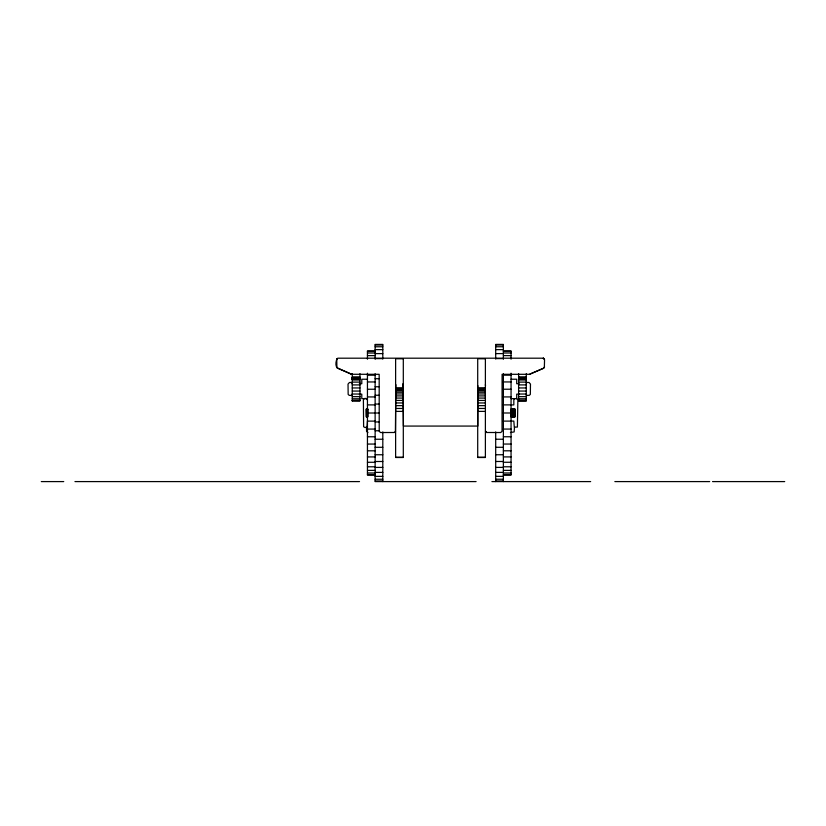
<?xml version="1.0" encoding="UTF-8"?>
<svg xmlns="http://www.w3.org/2000/svg" width="826" height="826" viewBox="0 0 826 826"><rect width="100%" height="100%" fill="white"/><g stroke="black" fill="none" stroke-linecap="round" stroke-linejoin="round"><path stroke-width="1.24" d="M544.551 366.785L544.231 367.539M395.881 384.648L395.406 431.74M336.771 359.341L336.894 367.539M544.355 367.25L544.551 359.764L543.787 358.474M336.709 359.145L337.349 358.474M395.53 431.74L394.983 432.204M337.184 358.618C335.738 361.148 335.026 366.403 337.689 368.272L351.68 374.281L379.175 374.312L379.227 431.348L380.579 432.535L394.549 432.494M395.417 431.915L394.415 432.494M543.849 368.117L529.476 374.302L502.094 374.312L502.043 431.348L500.69 432.535L486.586 432.494M514.825 398.566L513.834 399.846L513.824 404.905L511.253 404.905M543.715 368.2L529.714 374.209M337.782 358.195L543.353 358.195M375.128 345.01L382.81 345.01M495.693 345L503.375 345M375.128 346.765L382.81 346.765M495.693 346.755L503.375 346.755M375.128 349.646L382.81 349.646M495.693 349.635L503.375 349.635M375.128 350.895L367.446 350.895L367.446 359.217M503.375 350.885L511.057 350.885L511.057 359.207M367.446 351.432L375.128 351.432M503.375 351.422L511.057 351.422M503.375 353.001L511.057 353.001M367.446 353.012L375.128 353.012M375.128 353.611L382.81 353.611M495.693 353.6L503.375 353.6M367.446 355.624L375.128 355.624M503.375 355.614L511.057 355.614M375.128 358.598L382.81 358.598M495.693 358.587L503.375 358.587M367.446 375.2L375.128 375.2M503.375 375.19L511.057 375.19M352.268 377.121L359.96 377.121M518.604 377.11L526.286 377.11M352.268 377.368L359.96 377.368M518.604 377.368L526.286 377.368M518.604 377.616L526.286 377.616M352.268 377.616L359.96 377.616M352.268 377.864L359.96 377.864M518.604 377.854L526.286 377.854M352.268 378.101L359.96 378.101M518.604 378.091L526.286 378.091M352.268 378.329L359.96 378.329M518.604 378.329L526.286 378.329M352.268 378.556L359.96 378.556M518.604 378.556L526.286 378.556M352.268 378.773L359.96 378.773M375.128 378.711L378.969 378.711M518.604 378.773L526.286 378.773M518.604 378.989L526.286 378.989M352.268 378.989L359.96 378.989M352.268 379.196L359.96 379.196M367.446 379.237L361.788 379.237L361.788 383.739L359.362 383.739M511.057 379.227L516.715 379.227L516.715 383.729L519.141 383.729M518.604 379.186L526.286 379.186M352.268 379.392L359.96 379.392M518.604 379.392L526.286 379.392M352.268 379.588L359.96 379.588M518.604 379.578L526.286 379.578M352.268 379.764L359.96 379.764M518.604 379.764L526.286 379.764M367.446 381.953L375.128 381.953M503.375 381.942L511.057 381.942M352.268 382.108L359.96 382.108M518.604 382.108L526.286 382.108M352.268 384.906L359.96 384.906M518.604 384.895L526.286 384.895M375.128 386.764L378.969 386.764M395.623 387.838L403.305 387.838M477.707 387.838L485.389 387.838M352.268 387.952L359.96 387.952M518.604 387.952L526.286 387.952M395.623 388.54L403.305 388.54M477.707 388.54L485.389 388.54M367.446 389.242L375.128 389.242M503.375 389.222L511.057 389.222M395.623 389.511L403.305 389.511M477.707 389.511L485.389 389.511M395.623 390.75L403.305 390.75M477.707 390.75L485.389 390.75M352.268 391.059L359.96 391.059M518.604 391.059L526.286 391.059M395.623 392.236L403.305 392.236M477.707 392.236L485.389 392.236M395.623 393.961L403.305 393.961M477.707 393.961L485.389 393.961M352.268 394.033L359.96 394.033M518.604 394.023L526.286 394.023M359.362 394.147L361.788 394.147L361.788 398.648L367.446 398.648M519.141 394.136L516.715 394.136L516.715 398.638L511.057 398.638M375.128 395.251L378.969 395.251M395.623 395.912L403.305 395.912M477.707 395.912L485.389 395.912M352.268 396.656L359.96 396.656M518.604 396.656L526.286 396.656M367.446 396.934L375.128 396.934M503.375 396.924L511.057 396.924M395.623 398.07L403.305 398.07M477.707 398.07L485.389 398.07M352.268 398.772L359.96 398.772M518.604 398.762L526.286 398.762M352.268 400.321L359.96 400.228M518.604 400.218L526.286 400.218M395.623 400.424L403.305 400.424M477.707 400.424L485.389 400.424M352.268 400.693L359.96 400.693M526.286 400.693L518.604 400.847L526.286 400.992L526.286 373.662M352.268 400.847L359.96 400.94L359.96 373.672M395.623 402.954L403.305 402.954M477.707 402.954L485.389 402.954M375.128 404.059L378.969 404.059M367.446 404.895L375.128 404.895M503.375 404.885L511.057 404.885M395.623 405.638L403.305 405.638M477.707 405.638L485.389 405.638M395.623 408.457L403.305 408.457M477.707 408.457L485.389 408.457M511.005 409.149L515.032 409.149L515.032 416.841L511.005 416.841M395.623 411.389L403.305 411.389M477.707 411.389L485.389 411.389M367.446 413.01L378.969 413.01M503.375 412.99L511.057 412.99M375.128 421.115L367.446 421.115L367.105 426.918L365.02 427.548L363.616 426.743L363.399 400.052C363.388 397.822 367.456 397.822 367.446 400.052M503.375 421.105L511.057 421.105M511.294 421.084L513.824 421.084L514.299 427.073L517.396 427.073L517.861 400.052L516.663 398.493M375.128 421.952L378.969 421.952M367.446 429.076L375.128 429.076M503.375 429.066L511.057 429.066M375.128 430.759L378.969 430.759M510.416 432.545L514.164 431.915L514.495 427.104M367.446 436.778L375.128 436.778M503.375 436.758L511.057 436.758M375.128 439.246L382.81 439.246M495.693 439.236L503.375 439.236M367.446 444.058L375.128 444.058M503.375 444.047L511.057 444.047M375.128 447.3L382.81 447.3M495.693 447.289L503.375 447.289M367.446 450.81L375.128 450.81M503.375 450.8L511.057 450.8M375.128 454.754L382.81 454.754M495.693 454.744L503.375 454.744M367.446 456.923L375.128 456.923M503.375 456.912L511.057 456.912M395.623 457.253L403.305 457.253M477.707 457.253L485.389 457.253M375.128 461.497L382.81 461.497M495.693 461.486L503.375 461.486M503.375 462.271L511.057 462.271M367.446 462.281L375.128 462.281M367.446 466.793L375.128 466.793M503.375 466.783L511.057 466.783M375.128 467.413L382.81 467.413M495.693 467.402L503.375 467.402M367.446 470.386L375.128 470.386M503.375 470.376L511.057 470.376M375.128 472.4L382.81 472.4M495.693 472.389L503.375 472.389M367.446 472.999L375.128 472.999M503.375 472.988L511.057 472.988M367.446 474.578L375.128 474.578M503.375 474.568L511.057 474.568M375.128 475.115L367.446 475.115L367.446 373.218M503.375 475.105L511.057 475.105L511.057 373.207M375.128 476.365L382.81 476.365M495.693 476.354L503.375 476.354M375.128 479.245L382.81 479.245M495.693 479.235L503.375 479.235M375.128 481L382.81 481M495.693 480.99L503.375 480.99M41.3 481.589L63.736 481.589M74.959 481.589L359.516 481.589M476.096 481.589L375.128 481.589L375.128 373.744M491.914 481.589L590.652 481.589M614.854 481.589L709.679 481.589M712.549 481.589L784.7 481.589M367.911 432.535L366.558 431.348L366.507 427.104M351.442 374.261L352.01 374.312L351.339 374.219M543.219 358.195L543.745 358.36M486.71 432.494L486.194 432.328M351.422 374.209L336.843 367.673M543.425 358.267L544.334 358.949M486.153 432.204L485.512 431.544M485.987 432.07L485.512 430.924M402.912 383.718L403.429 426.071L477.831 426.071L477.831 385.639M544.303 359.145L544.427 359.764M485.389 384.648L485.512 385.639M526.42 383.729L526.42 382.459L529.063 382.479L530.468 384.08L530.344 394.405L529.27 395.344L526.42 395.406L526.42 394.136M518.604 373.662L518.604 400.992M514.98 409.149L514.815 416.841M514.701 409.149L514.701 416.841M514.557 409.149L514.557 416.841M514.402 409.149L514.402 416.841M514.226 409.149L514.226 416.841M514.04 409.149L514.04 416.841M513.834 409.149L513.834 416.841M513.627 409.149L513.627 416.841M513.421 409.149L513.421 416.841M512.605 409.149L512.605 416.841M512.399 409.149L512.399 416.841M512.192 409.149L512.192 416.841M511.986 409.149L511.986 416.841M511.8 409.149L511.8 416.841M511.624 409.149L511.624 416.841M511.47 409.149L511.47 416.841M511.211 409.149L511.325 416.841M503.375 359.207L503.375 344.411L495.693 344.411L495.693 359.021M503.375 373.734L503.375 481.579M495.693 431.915L495.693 481.579M382.81 359.031L382.81 344.421L375.128 344.421L375.128 359.217M382.81 431.926L382.81 481.589M367.642 409.149L367.642 416.841M367.229 409.149L367.229 416.841M367.043 409.149L367.043 416.841M366.868 409.149L366.868 416.841M366.703 409.149L366.703 416.841M366.568 409.149L366.568 416.841M366.352 409.149L366.445 416.841M352.268 373.672L352.268 401.002M352.082 383.739L352.082 382.469L349.439 382.49L348.035 384.09L348.159 394.415L349.233 395.355L352.082 395.417L352.082 394.147M403.305 358.763L395.623 358.763L395.623 457.501L403.305 457.501L403.305 358.763M485.389 358.763L477.707 358.763L477.707 457.501L485.389 457.501L485.389 358.763M367.849 409.149L366.248 409.149L366.29 416.841L367.849 416.841L367.849 409.149"/></g></svg>
